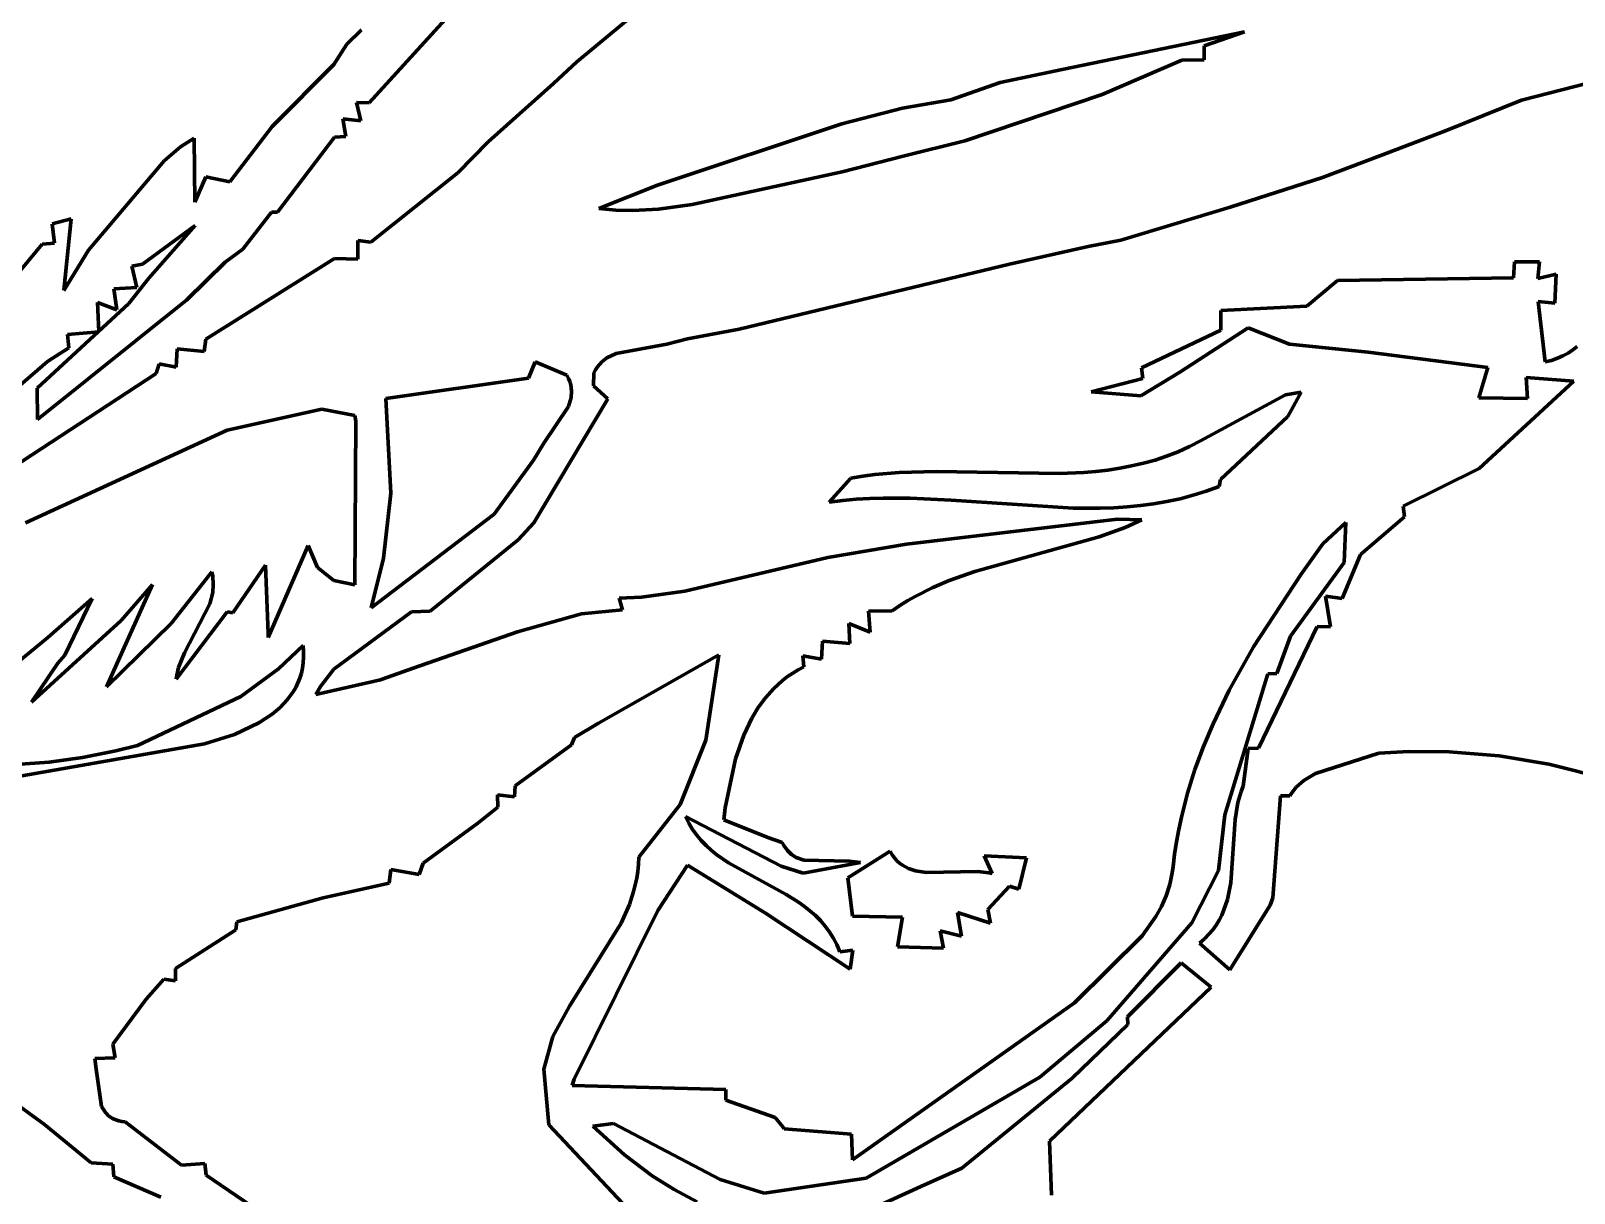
# Model space of a CAD drawing. Header units: millimetres. Extents: x 0 to 7.9, y 0 to 11.
# Drawn here: x 1.793 to 3.188, y 2.426 to 3.477 of the extents above; entities that cross this region are included whole.
import ezdxf

# ---------------------------------------------------------------- set-up
doc = ezdxf.new("R2010")
doc.units = ezdxf.units.MM
doc.layers.add('color#020202ff', color=7, linetype='CONTINUOUS', lineweight=100)
doc.layers.add('color#fefefeff', color=7, linetype='CONTINUOUS', lineweight=100)

msp = doc.modelspace()

# ---------------------------------------------------------------- linework, layer by layer
at = {"layer": 'color#020202ff'}
for p, q in [((2.1938, 3.5156), (2.0988, 3.4115)), ((2.2867, 3.4487), (2.355, 3.5056)), ((2.0786, 3.4645), (2.0921, 3.4774)), ((2.8903, 3.4758), (2.7254, 3.4418)), ((2.8537, 3.4632), (2.8903, 3.4758)), ((2.0671, 3.4463), (2.0786, 3.4645)), ((2.8538, 3.4505), (2.8537, 3.4632)), ((2.0111, 3.39), (2.0671, 3.4463)), ((2.2655, 3.429), (2.2867, 3.4487)), ((2.7615, 3.4191), (2.8336, 3.45)), ((2.8336, 3.45), (2.8538, 3.4505)), ((2.7254, 3.4418), (2.6695, 3.4299)), ((2.2066, 3.3763), (2.2655, 3.429)), ((2.6695, 3.4299), (2.6248, 3.4141)), ((2.6373, 3.3772), (2.7615, 3.4191)), ((3.2006, 3.4294), (3.1407, 3.414)), ((2.0988, 3.4115), (2.0875, 3.4119)), ((2.0875, 3.4119), (2.0915, 3.3953)), ((2.581, 3.4068), (2.5263, 3.3925)), ((2.6248, 3.4141), (2.581, 3.4068)), ((3.1407, 3.414), (3.072, 3.3861)), ((2.0915, 3.3953), (2.075, 3.397)), ((2.075, 3.397), (2.0779, 3.3812)), ((2.5263, 3.3925), (2.3597, 3.3371)), ((1.9283, 3.3716), (1.9407, 3.3795)), ((1.9407, 3.3795), (1.9412, 3.3216)), ((1.973, 3.34), (2.0111, 3.39)), ((2.0676, 3.3805), (2.0161, 3.3127)), ((2.0779, 3.3812), (2.0676, 3.3805)), ((2.1792, 3.3483), (2.2066, 3.3763)), ((2.5818, 3.3632), (2.6373, 3.3772)), ((3.072, 3.3861), (3.0125, 3.3635)), ((1.9135, 3.3592), (1.9283, 3.3716)), ((2.5265, 3.349), (2.5818, 3.3632)), ((3.0125, 3.3635), (2.9608, 3.344)), ((1.8452, 3.2783), (1.9135, 3.3592)), ((2.3908, 3.3196), (2.5265, 3.349)), ((1.9412, 3.3216), (1.9513, 3.3446)), ((1.9513, 3.3446), (1.973, 3.34)), ((2.1004, 3.2854), (2.1792, 3.3483)), ((2.3597, 3.3371), (2.3065, 3.3159)), ((2.9608, 3.344), (2.8772, 3.3172)), ((1.8123, 3.302), (1.8295, 3.3067)), ((1.8295, 3.3067), (1.8229, 3.2419)), ((2.0107, 3.3126), (1.9846, 3.2791)), ((2.0161, 3.3127), (2.0107, 3.3126)), ((2.3065, 3.3159), (2.322, 3.3145)), ((2.322, 3.3145), (2.3374, 3.3142)), ((2.3374, 3.3142), (2.3604, 3.3155)), ((2.3604, 3.3155), (2.3908, 3.3196)), ((2.8772, 3.3172), (2.7785, 3.2874)), ((1.8144, 3.2845), (1.8123, 3.302)), ((1.9416, 3.3005), (1.8941, 3.2655)), ((1.8997, 3.2531), (1.9416, 3.3005)), ((1.7444, 3.2128), (1.8033, 3.2838)), ((1.8033, 3.2838), (1.8144, 3.2845)), ((1.9846, 3.2791), (1.9686, 3.2673)), ((2.0887, 3.2702), (2.0887, 3.2869)), ((2.0887, 3.2869), (2.1004, 3.2854)), ((2.7489, 3.2815), (2.6779, 3.2657)), ((2.7785, 3.2874), (2.7489, 3.2815)), ((1.8229, 3.2419), (1.8452, 3.2783)), ((1.8941, 3.2655), (1.8844, 3.2637)), ((1.9686, 3.2673), (1.934, 3.2333)), ((1.9513, 3.1978), (2.0675, 3.2706)), ((2.0675, 3.2706), (2.0887, 3.2702)), ((2.6779, 3.2657), (2.4335, 3.2068)), ((3.1336, 3.2532), (3.1345, 3.2677)), ((3.1345, 3.2677), (3.157, 3.2677)), ((3.157, 3.2677), (3.1556, 3.2528)), ((1.8815, 3.2299), (1.8997, 3.2531)), ((1.8844, 3.2637), (1.8889, 3.2446)), ((2.9466, 3.2275), (2.9742, 3.2509)), ((2.9742, 3.2509), (3.1336, 3.2532)), ((3.1556, 3.2528), (3.1721, 3.2567)), ((3.1721, 3.2567), (3.1708, 3.2304)), ((1.8889, 3.2446), (1.868, 3.2434)), ((1.868, 3.2434), (1.8708, 3.2244)), ((1.7989, 3.1534), (1.8815, 3.2299)), ((1.934, 3.2333), (1.799, 3.125)), ((1.8708, 3.2244), (1.8532, 3.2308)), ((1.8532, 3.2308), (1.8545, 3.2043)), ((2.8689, 3.2237), (2.9466, 3.2275)), ((2.8689, 3.206), (2.8689, 3.2237)), ((3.1708, 3.2304), (3.1559, 3.232)), ((3.1559, 3.232), (3.1621, 3.1772)), ((1.8545, 3.2043), (1.8261, 3.2021)), ((1.8261, 3.2021), (1.8275, 3.1898)), ((1.9499, 3.1865), (1.9513, 3.1978)), ((2.3867, 3.1982), (2.3681, 3.1932)), ((2.4335, 3.2068), (2.3867, 3.1982)), ((2.7972, 3.1718), (2.8689, 3.206)), ((2.8935, 3.2081), (2.8319, 3.1678)), ((2.9309, 3.1932), (2.8935, 3.2081)), ((1.8275, 3.1898), (1.8082, 3.1777)), ((1.9243, 3.1726), (1.9253, 3.189)), ((1.9253, 3.189), (1.9499, 3.1865)), ((2.3221, 3.1848), (2.3139, 3.1808)), ((2.3681, 3.1932), (2.3221, 3.1848)), ((3.0021, 3.186), (2.9309, 3.1932)), ((3.1101, 3.1723), (3.0021, 3.186)), ((3.1732, 3.1805), (3.1782, 3.1826)), ((3.1782, 3.1826), (3.1828, 3.1852)), ((3.1828, 3.1852), (3.1871, 3.1881)), ((3.1871, 3.1881), (3.1911, 3.1913)), ((1.8082, 3.1777), (1.7169, 3.0988)), ((1.9063, 3.1668), (1.909, 3.1756)), ((1.909, 3.1756), (1.9243, 3.1726)), ((2.2491, 3.1772), (2.2431, 3.1624)), ((2.2775, 3.1653), (2.2491, 3.1772)), ((2.302, 3.1673), (2.3017, 3.1557)), ((2.3035, 3.1702), (2.302, 3.1673)), ((2.3052, 3.1727), (2.3035, 3.1702)), ((2.3092, 3.1772), (2.3052, 3.1727)), ((2.3139, 3.1808), (2.3092, 3.1772)), ((2.8319, 3.1678), (2.7965, 3.1464)), ((2.7984, 3.1622), (2.7972, 3.1718)), ((3.1022, 3.1448), (3.1101, 3.1723)), ((3.1621, 3.1772), (3.1679, 3.1786)), ((3.1679, 3.1786), (3.1732, 3.1805)), ((1.7578, 3.0696), (1.9063, 3.1668)), ((1.799, 3.125), (1.7989, 3.1534)), ((2.2431, 3.1624), (2.1141, 3.1441)), ((2.2791, 3.1623), (2.2775, 3.1653)), ((2.2802, 3.1594), (2.2791, 3.1623)), ((2.2811, 3.1564), (2.2802, 3.1594)), ((2.2818, 3.1507), (2.2811, 3.1564)), ((2.3017, 3.1557), (2.3146, 3.1437)), ((2.7516, 3.1502), (2.7984, 3.1622)), ((3.1023, 3.0807), (3.188, 3.1599)), ((3.188, 3.1599), (3.145, 3.1631)), ((3.145, 3.1631), (3.1462, 3.1442)), ((2.1141, 3.1441), (2.1184, 3.0584)), ((2.3146, 3.1437), (2.2477, 3.0318)), ((2.2792, 3.137), (2.2815, 3.1451)), ((2.2815, 3.1451), (2.2818, 3.1507)), ((2.7965, 3.1464), (2.7516, 3.1502)), ((2.8505, 3.1058), (2.9273, 3.1474)), ((2.9273, 3.1474), (2.9414, 3.1498)), ((2.9414, 3.1498), (2.9295, 3.1278)), ((3.1462, 3.1442), (3.1022, 3.1448)), ((2.0561, 3.1346), (1.9706, 3.1156)), ((2.086, 3.1288), (2.0561, 3.1346)), ((2.0869, 3.1236), (2.086, 3.1288)), ((2.2568, 3.1036), (2.2792, 3.137)), ((2.9295, 3.1278), (2.8685, 3.0708)), ((1.9706, 3.1156), (1.7883, 3.0318)), ((2.0861, 2.9755), (2.0869, 3.1236)), ((2.2476, 3.0883), (2.2568, 3.1036)), ((2.8302, 3.096), (2.8404, 3.1006)), ((2.8404, 3.1006), (2.8505, 3.1058)), ((2.2118, 3.0394), (2.2476, 3.0883)), ((2.7882, 3.0831), (2.7989, 3.0856)), ((2.7989, 3.0856), (2.8094, 3.0885)), ((2.8094, 3.0885), (2.8198, 3.092)), ((2.8198, 3.092), (2.8302, 3.096)), ((2.5149, 3.0503), (2.5343, 3.0722)), ((2.5343, 3.0722), (2.5452, 3.074)), ((2.5452, 3.074), (2.5561, 3.0754)), ((2.5561, 3.0754), (2.5781, 3.0772)), ((2.5781, 3.0772), (2.6115, 3.078)), ((2.6115, 3.078), (2.723, 3.0762)), ((2.723, 3.0762), (2.745, 3.0772)), ((2.745, 3.0772), (2.7559, 3.0781)), ((2.7559, 3.0781), (2.7667, 3.0794)), ((2.7667, 3.0794), (2.7775, 3.081)), ((2.7775, 3.081), (2.7882, 3.0831)), ((2.8685, 3.0708), (2.8673, 3.0647)), ((3.0336, 3.0469), (3.1023, 3.0807)), ((2.1184, 3.0584), (2.112, 2.9996)), ((2.8438, 3.0567), (2.832, 3.0535)), ((2.8556, 3.0604), (2.8438, 3.0567)), ((2.8673, 3.0647), (2.8556, 3.0604)), ((2.527, 3.0518), (2.5149, 3.0503)), ((2.5392, 3.053), (2.527, 3.0518)), ((2.5514, 3.0537), (2.5392, 3.053)), ((2.5636, 3.0541), (2.5514, 3.0537)), ((2.5881, 3.0541), (2.5636, 3.0541)), ((2.625, 3.0523), (2.5881, 3.0541)), ((2.7355, 3.0449), (2.625, 3.0523)), ((2.7598, 3.0449), (2.7355, 3.0449)), ((2.772, 3.0453), (2.7598, 3.0449)), ((2.7841, 3.0461), (2.772, 3.0453)), ((2.7961, 3.0473), (2.7841, 3.0461)), ((2.8081, 3.0489), (2.7961, 3.0473)), ((2.8201, 3.0509), (2.8081, 3.0489)), ((2.832, 3.0535), (2.8201, 3.0509)), ((3.035, 3.037), (3.0336, 3.0469)), ((2.1007, 2.9547), (2.2118, 3.0394)), ((2.2477, 3.0318), (2.2336, 3.0162)), ((2.5847, 3.0123), (2.7753, 3.0349)), ((2.7823, 3.0276), (2.7589, 3.019)), ((2.7753, 3.0349), (2.7975, 3.0344)), ((2.7975, 3.0344), (2.7823, 3.0276)), ((2.9612, 3.0126), (2.982, 3.0319)), ((2.982, 3.0319), (2.9803, 2.9958)), ((2.995, 3.0032), (3.035, 3.037)), ((2.2336, 3.0162), (2.1541, 2.9519)), ((2.7589, 3.019), (2.6466, 2.9877)), ((2.0077, 2.928), (2.0439, 3.0111)), ((2.0439, 3.0111), (2.0521, 2.9914)), ((2.3843, 2.97), (2.5135, 3.0004)), ((2.5135, 3.0004), (2.5847, 3.0123)), ((2.9416, 2.9854), (2.9612, 3.0126)), ((2.9787, 2.9632), (2.995, 3.0032)), ((1.9198, 2.9406), (1.9558, 2.9863)), ((1.9558, 2.9863), (1.9568, 2.9875)), ((1.9568, 2.9875), (1.9575, 2.9836)), ((1.9758, 2.9502), (2.0053, 2.9933)), ((2.0053, 2.9933), (2.0076, 2.9316)), ((2.0521, 2.9914), (2.0669, 2.9795)), ((2.112, 2.9996), (2.1007, 2.9547)), ((2.6466, 2.9877), (2.6232, 2.9795)), ((2.9803, 2.9958), (2.9317, 2.9291)), ((1.9029, 2.9758), (1.8616, 2.8835)), ((1.8746, 2.9434), (1.9029, 2.9758)), ((1.9575, 2.9836), (1.958, 2.9759)), ((1.958, 2.9759), (1.9575, 2.9687)), ((2.0669, 2.9795), (2.0861, 2.9755)), ((2.608, 2.973), (2.5932, 2.9655)), ((2.6232, 2.9795), (2.608, 2.973)), ((2.8984, 2.9196), (2.9416, 2.9854)), ((1.8083, 2.9279), (1.8484, 2.9634)), ((1.8484, 2.9634), (1.8239, 2.9119)), ((1.955, 2.9584), (1.9319, 2.9141)), ((1.9575, 2.9687), (1.955, 2.9584)), ((2.325, 2.9636), (2.345, 2.9644)), ((2.3279, 2.953), (2.325, 2.9636)), ((2.345, 2.9644), (2.3843, 2.97)), ((2.5859, 2.9614), (2.5787, 2.957)), ((2.5932, 2.9655), (2.5859, 2.9614)), ((2.9681, 2.9375), (2.9635, 2.9654)), ((2.9635, 2.9654), (2.9787, 2.9632)), ((1.9244, 2.8903), (1.9704, 2.9511)), ((1.9704, 2.9511), (1.9758, 2.9502)), ((2.1371, 2.9511), (2.067, 2.8995)), ((2.1541, 2.9519), (2.1371, 2.9511)), ((2.2329, 2.933), (2.291, 2.9494)), ((2.291, 2.9494), (2.3279, 2.953)), ((2.5717, 2.9522), (2.5503, 2.9518)), ((2.5503, 2.9518), (2.5519, 2.9329)), ((2.5787, 2.957), (2.5717, 2.9522)), ((1.7936, 2.8696), (1.8746, 2.9434)), ((1.8616, 2.8835), (1.9198, 2.9406)), ((2.0076, 2.9316), (2.0077, 2.928)), ((2.1388, 2.9004), (2.2329, 2.933)), ((2.5519, 2.9329), (2.5326, 2.9406)), ((2.5326, 2.9406), (2.5336, 2.9225)), ((2.9029, 2.8279), (2.9559, 2.9378)), ((2.9559, 2.9378), (2.9681, 2.9375)), ((1.7539, 2.8831), (1.8083, 2.9279)), ((2.0392, 2.9208), (2.0171, 2.8996)), ((2.0397, 2.9154), (2.0392, 2.9208)), ((2.5087, 2.9246), (2.5078, 2.9084)), ((2.5336, 2.9225), (2.5087, 2.9246)), ((2.8765, 2.8803), (2.8984, 2.9196)), ((2.9317, 2.9291), (2.9194, 2.8955)), ((1.8176, 2.9049), (1.7936, 2.8696)), ((1.8239, 2.9119), (1.8176, 2.9049)), ((1.9319, 2.9141), (1.9266, 2.9009)), ((2.0387, 2.9004), (2.0394, 2.9052)), ((2.0394, 2.9052), (2.0397, 2.9102)), ((2.0397, 2.9102), (2.0397, 2.9154)), ((2.4151, 2.9123), (2.3062, 2.8505)), ((2.4034, 2.8351), (2.4151, 2.9123)), ((2.5078, 2.9084), (2.4909, 2.9114)), ((2.4909, 2.9114), (2.4919, 2.9014)), ((1.9249, 2.8939), (1.9244, 2.8903)), ((1.9266, 2.9009), (1.9249, 2.8939)), ((2.0171, 2.8996), (1.9829, 2.8746)), ((2.0345, 2.887), (2.0363, 2.8912)), ((2.0363, 2.8912), (2.0377, 2.8957)), ((2.0377, 2.8957), (2.0387, 2.9004)), ((2.0508, 2.8765), (2.1091, 2.8898)), ((2.067, 2.8995), (2.0549, 2.8836)), ((2.1091, 2.8898), (2.1107, 2.8902)), ((2.1107, 2.8902), (2.1388, 2.9004)), ((2.4727, 2.8892), (2.4645, 2.8817)), ((2.4771, 2.8926), (2.4727, 2.8892)), ((2.4818, 2.8958), (2.4771, 2.8926)), ((2.4867, 2.8987), (2.4818, 2.8958)), ((2.4919, 2.9014), (2.4867, 2.8987)), ((2.9114, 2.895), (2.8725, 2.7677)), ((2.9194, 2.8955), (2.9114, 2.895)), ((1.9829, 2.8746), (1.8896, 2.8304)), ((2.0248, 2.8715), (2.0302, 2.8789)), ((2.0302, 2.8789), (2.0325, 2.8829)), ((2.0325, 2.8829), (2.0345, 2.887)), ((2.0549, 2.8836), (2.0508, 2.8765)), ((2.4645, 2.8817), (2.4572, 2.8735)), ((2.8619, 2.85), (2.8765, 2.8803)), ((2.0112, 2.8587), (2.0184, 2.8648)), ((2.0184, 2.8648), (2.0248, 2.8715)), ((2.4506, 2.8646), (2.4449, 2.855)), ((2.4572, 2.8735), (2.4506, 2.8646)), ((1.9772, 2.8402), (1.9993, 2.8507)), ((1.9993, 2.8507), (2.0112, 2.8587)), ((2.3062, 2.8505), (2.2846, 2.8375)), ((2.4449, 2.855), (2.4375, 2.8398)), ((2.8533, 2.8294), (2.8619, 2.85)), ((1.9501, 2.8318), (1.9772, 2.8402)), ((2.2846, 2.8375), (2.2818, 2.8309)), ((2.3801, 2.7769), (2.4034, 2.8351)), ((2.4375, 2.8398), (2.43, 2.8184)), ((1.7676, 2.8), (1.9501, 2.8318)), ((1.8398, 2.8194), (1.8096, 2.8153)), ((1.8698, 2.8254), (1.8398, 2.8194)), ((1.8896, 2.8304), (1.8698, 2.8254)), ((2.2818, 2.8309), (2.231, 2.7939)), ((2.43, 2.8184), (2.4209, 2.774)), ((2.8455, 2.8085), (2.8533, 2.8294)), ((2.889, 2.7935), (2.8935, 2.8276)), ((2.8935, 2.8276), (2.9029, 2.8279)), ((3.0117, 2.8234), (2.9544, 2.8049)), ((3.0389, 2.8249), (3.0117, 2.8234)), ((3.0753, 2.8246), (3.0389, 2.8249)), ((3.1205, 2.8209), (3.0753, 2.8246)), ((3.1654, 2.8135), (3.1205, 2.8209)), ((1.8096, 2.8153), (1.7792, 2.813)), ((2.8388, 2.7871), (2.8455, 2.8085)), ((2.9544, 2.8049), (2.9438, 2.7987)), ((3.2182, 2.8002), (3.1654, 2.8135)), ((2.231, 2.7939), (2.2303, 2.7839)), ((2.8872, 2.7887), (2.889, 2.7935)), ((2.937, 2.7925), (2.9331, 2.7875)), ((2.9438, 2.7987), (2.937, 2.7925)), ((2.2303, 2.7839), (2.215, 2.7857)), ((2.215, 2.7857), (2.2151, 2.7746)), ((2.3426, 2.7292), (2.3801, 2.7769)), ((2.8333, 2.7654), (2.8388, 2.7871)), ((2.8817, 2.7633), (2.8843, 2.7787)), ((2.8843, 2.7787), (2.8872, 2.7887)), ((2.9229, 2.7847), (2.916, 2.6925)), ((2.9313, 2.7847), (2.9229, 2.7847)), ((2.9331, 2.7875), (2.9313, 2.7847)), ((2.2151, 2.7746), (2.1972, 2.7602)), ((2.4715, 2.7213), (2.385, 2.766)), ((2.385, 2.766), (2.3879, 2.76)), ((2.4209, 2.774), (2.4197, 2.7631)), ((2.4197, 2.7631), (2.4593, 2.747)), ((2.8309, 2.7544), (2.8333, 2.7654)), ((2.8725, 2.7677), (2.8667, 2.7172)), ((2.8778, 2.706), (2.8817, 2.7633)), ((2.1972, 2.7602), (2.1477, 2.7238)), ((2.3879, 2.76), (2.3913, 2.7544)), ((2.3913, 2.7544), (2.395, 2.7492)), ((2.395, 2.7492), (2.3991, 2.7443)), ((2.8289, 2.7433), (2.8309, 2.7544)), ((2.3991, 2.7443), (2.4035, 2.7398)), ((2.4035, 2.7398), (2.4082, 2.7356)), ((2.4082, 2.7356), (2.4132, 2.7316)), ((2.4593, 2.747), (2.4724, 2.7425)), ((2.4724, 2.7425), (2.4738, 2.7398)), ((2.4738, 2.7398), (2.477, 2.7353)), ((2.477, 2.7353), (2.4808, 2.7317)), ((2.5318, 2.7108), (2.5698, 2.7348)), ((2.5698, 2.7348), (2.5717, 2.7315)), ((2.8271, 2.7322), (2.8289, 2.7433)), ((2.1477, 2.7238), (2.1441, 2.7136)), ((2.3417, 2.7165), (2.3424, 2.7228)), ((2.3424, 2.7228), (2.3426, 2.7292)), ((2.3866, 2.7221), (2.3599, 2.6811)), ((2.4572, 2.6787), (2.3866, 2.7221)), ((2.4132, 2.7316), (2.4238, 2.7243)), ((2.4238, 2.7243), (2.476, 2.6956)), ((2.4912, 2.715), (2.4715, 2.7213)), ((2.4808, 2.7317), (2.485, 2.7291)), ((2.485, 2.7291), (2.492, 2.7266)), ((2.5431, 2.7244), (2.4912, 2.715)), ((2.492, 2.7266), (2.5328, 2.7258)), ((2.5328, 2.7258), (2.5431, 2.7244)), ((2.5717, 2.7315), (2.5738, 2.7287)), ((2.5738, 2.7287), (2.576, 2.7261)), ((2.576, 2.7261), (2.5785, 2.7239)), ((2.5785, 2.7239), (2.581, 2.722)), ((2.581, 2.722), (2.5866, 2.7191)), ((2.6622, 2.7145), (2.6549, 2.7305)), ((2.6549, 2.7305), (2.6933, 2.7288)), ((2.6933, 2.7288), (2.6862, 2.7004)), ((2.825, 2.7153), (2.8257, 2.7209)), ((2.8257, 2.7209), (2.8271, 2.7322)), ((2.1185, 2.7181), (2.1169, 2.7057)), ((2.1441, 2.7136), (2.1185, 2.7181)), ((2.338, 2.6983), (2.3408, 2.7103)), ((2.3408, 2.7103), (2.3417, 2.7165)), ((2.5359, 2.6759), (2.5318, 2.7108)), ((2.5866, 2.7191), (2.5927, 2.7171)), ((2.5927, 2.7171), (2.6026, 2.7156)), ((2.6026, 2.7156), (2.6492, 2.7165)), ((2.6492, 2.7165), (2.6591, 2.7152)), ((2.6591, 2.7152), (2.6622, 2.7145)), ((2.8227, 2.7046), (2.825, 2.7153)), ((2.8667, 2.7172), (2.8427, 2.6699)), ((2.1169, 2.7057), (2.0573, 2.6925)), ((2.3342, 2.6866), (2.338, 2.6983)), ((2.476, 2.6956), (2.4871, 2.6886)), ((2.6779, 2.7032), (2.6583, 2.6821)), ((2.6862, 2.7004), (2.6779, 2.7032)), ((2.8151, 2.6848), (2.8194, 2.6945)), ((2.8194, 2.6945), (2.8227, 2.7046)), ((2.8749, 2.6911), (2.8778, 2.706)), ((2.0573, 2.6925), (1.9792, 2.671)), ((2.3599, 2.6811), (2.2843, 2.5287)), ((2.3268, 2.6696), (2.3342, 2.6866)), ((2.4871, 2.6886), (2.4924, 2.6848)), ((2.4924, 2.6848), (2.4974, 2.6809)), ((2.4974, 2.6809), (2.5023, 2.6766)), ((2.6605, 2.6698), (2.6309, 2.6792)), ((2.6309, 2.6792), (2.6343, 2.6578)), ((2.6583, 2.6821), (2.6605, 2.6698)), ((2.81, 2.6756), (2.8151, 2.6848)), ((2.8697, 2.6769), (2.8717, 2.6816)), ((2.8717, 2.6816), (2.8749, 2.6911)), ((2.9135, 2.6859), (2.8769, 2.6274)), ((2.916, 2.6925), (2.9135, 2.6859)), ((1.9792, 2.671), (1.9784, 2.6636)), ((2.28, 2.5945), (2.3268, 2.6696)), ((2.5337, 2.6281), (2.4572, 2.6787)), ((2.5023, 2.6766), (2.5068, 2.6721)), ((2.5068, 2.6721), (2.511, 2.6672)), ((2.511, 2.6672), (2.5149, 2.662)), ((2.581, 2.6751), (2.5359, 2.6759)), ((2.5765, 2.6482), (2.581, 2.6751)), ((2.8427, 2.6699), (2.7658, 2.5814)), ((2.7978, 2.6583), (2.81, 2.6756)), ((2.8615, 2.6637), (2.8646, 2.668)), ((2.8646, 2.668), (2.8674, 2.6724)), ((2.8674, 2.6724), (2.8697, 2.6769)), ((1.9784, 2.6636), (1.9238, 2.6288)), ((2.5149, 2.662), (2.5185, 2.6563)), ((2.5185, 2.6563), (2.5216, 2.6503)), ((2.6343, 2.6578), (2.6151, 2.6628)), ((2.6151, 2.6628), (2.6181, 2.6471)), ((2.7366, 2.5977), (2.7978, 2.6583)), ((2.8495, 2.6517), (2.854, 2.6555)), ((2.8769, 2.6274), (2.8495, 2.6517)), ((2.854, 2.6555), (2.858, 2.6596)), ((2.858, 2.6596), (2.8615, 2.6637)), ((2.5216, 2.6503), (2.5243, 2.6438)), ((2.5243, 2.6438), (2.5362, 2.6452)), ((2.5362, 2.6452), (2.5337, 2.6281)), ((2.6181, 2.6471), (2.5765, 2.6482)), ((1.9238, 2.6288), (1.9238, 2.6175)), ((2.7844, 2.5849), (2.8329, 2.6337)), ((2.8329, 2.6337), (2.8601, 2.6118)), ((1.9134, 2.619), (1.8974, 2.601)), ((1.9238, 2.6175), (1.9134, 2.619)), ((2.8601, 2.6118), (2.7139, 2.4724)), ((1.8974, 2.601), (1.8672, 2.5601)), ((2.536, 2.4557), (2.7366, 2.5977)), ((2.2651, 2.5671), (2.28, 2.5945)), ((2.7658, 2.5814), (2.7053, 2.5305)), ((2.7849, 2.5781), (2.7844, 2.5849)), ((2.7346, 2.5294), (2.7849, 2.5781)), ((1.8672, 2.5601), (1.8692, 2.548)), ((2.2569, 2.5375), (2.2651, 2.5671)), ((1.8055, 2.4877), (1.7166, 2.5519)), ((1.8692, 2.548), (1.851, 2.5472)), ((1.851, 2.5472), (1.8522, 2.5377)), ((1.8522, 2.5377), (1.857, 2.5038)), ((2.2614, 2.4872), (2.2569, 2.5375)), ((2.2843, 2.5287), (2.2824, 2.5228)), ((2.7053, 2.5305), (2.5483, 2.4391)), ((2.6348, 2.448), (2.7346, 2.5294)), ((2.2824, 2.5228), (2.4213, 2.5191)), ((2.4213, 2.5191), (2.4215, 2.5097)), ((1.857, 2.5038), (1.8605, 2.4983)), ((1.8605, 2.4983), (1.8636, 2.4952)), ((2.4215, 2.5097), (2.4661, 2.4939)), ((1.8475, 2.4529), (1.8055, 2.4877)), ((1.8636, 2.4952), (1.8676, 2.4927)), ((1.8676, 2.4927), (1.8725, 2.491)), ((1.8725, 2.491), (1.8753, 2.4904)), ((1.8753, 2.4904), (1.8784, 2.49)), ((1.8784, 2.49), (1.9293, 2.4509)), ((2.3599, 2.3827), (2.2614, 2.4872)), ((2.3198, 2.4884), (2.3012, 2.486)), ((2.3012, 2.486), (2.3299, 2.4602)), ((2.4163, 2.438), (2.3198, 2.4884)), ((2.4661, 2.4939), (2.473, 2.4856)), ((2.473, 2.4856), (2.4741, 2.4836)), ((2.4741, 2.4836), (2.5349, 2.4787)), ((2.5349, 2.4787), (2.536, 2.4557)), ((2.7139, 2.4724), (2.7158, 2.4238)), ((2.3299, 2.4602), (2.3549, 2.4413)), ((1.8673, 2.4517), (1.8475, 2.4529)), ((1.8682, 2.4404), (1.8673, 2.4517)), ((1.9293, 2.4509), (1.9505, 2.4524)), ((1.9505, 2.4524), (1.9516, 2.4417)), ((1.9516, 2.4417), (2.0363, 2.3843)), ((2.5978, 2.4314), (2.6348, 2.448)), ((1.9106, 2.422), (1.8682, 2.4404)), ((2.3549, 2.4413), (2.3747, 2.4287)), ((2.3747, 2.4287), (2.3953, 2.4178)), ((2.4561, 2.4256), (2.4163, 2.438)), ((2.5483, 2.4391), (2.4561, 2.4256)), ((2.5423, 2.4061), (2.5978, 2.4314))]:
    msp.add_line(p, q, dxfattribs=at)
at = {"layer": 'color#fefefeff'}
for p, q in [((2.0988, 3.4115), (2.1938, 3.5156)), ((2.355, 3.5056), (2.2867, 3.4487)), ((2.0921, 3.4774), (2.0786, 3.4645)), ((2.7254, 3.4418), (2.8903, 3.4758)), ((2.8903, 3.4758), (2.8537, 3.4632)), ((2.0786, 3.4645), (2.0671, 3.4463)), ((2.8537, 3.4632), (2.8538, 3.4505)), ((2.0671, 3.4463), (2.0111, 3.39)), ((2.2867, 3.4487), (2.2655, 3.429)), ((2.8336, 3.45), (2.7615, 3.4191)), ((2.8538, 3.4505), (2.8336, 3.45)), ((2.6695, 3.4299), (2.7254, 3.4418)), ((2.2655, 3.429), (2.2066, 3.3763)), ((2.6248, 3.4141), (2.6695, 3.4299)), ((2.7615, 3.4191), (2.6373, 3.3772)), ((3.1407, 3.414), (3.2006, 3.4294)), ((2.0915, 3.3953), (2.0875, 3.4119)), ((2.0875, 3.4119), (2.0988, 3.4115)), ((2.5263, 3.3925), (2.581, 3.4068)), ((2.581, 3.4068), (2.6248, 3.4141)), ((3.072, 3.3861), (3.1407, 3.414)), ((2.0779, 3.3812), (2.075, 3.397)), ((2.075, 3.397), (2.0915, 3.3953)), ((2.3597, 3.3371), (2.5263, 3.3925)), ((1.9407, 3.3795), (1.9283, 3.3716)), ((1.9412, 3.3216), (1.9407, 3.3795)), ((2.0111, 3.39), (1.973, 3.34)), ((2.0161, 3.3127), (2.0676, 3.3805)), ((2.0676, 3.3805), (2.0779, 3.3812)), ((2.2066, 3.3763), (2.1792, 3.3483)), ((2.6373, 3.3772), (2.5818, 3.3632)), ((3.0125, 3.3635), (3.072, 3.3861)), ((1.9283, 3.3716), (1.9135, 3.3592)), ((2.5818, 3.3632), (2.5265, 3.349)), ((2.9608, 3.344), (3.0125, 3.3635)), ((1.9135, 3.3592), (1.8452, 3.2783)), ((2.5265, 3.349), (2.3908, 3.3196)), ((1.9513, 3.3446), (1.9412, 3.3216)), ((1.973, 3.34), (1.9513, 3.3446)), ((2.1792, 3.3483), (2.1004, 3.2854)), ((2.3065, 3.3159), (2.3597, 3.3371)), ((2.8772, 3.3172), (2.9608, 3.344)), ((1.8295, 3.3067), (1.8123, 3.302)), ((1.8229, 3.2419), (1.8295, 3.3067)), ((1.9846, 3.2791), (2.0107, 3.3126)), ((2.0107, 3.3126), (2.0161, 3.3127)), ((2.322, 3.3145), (2.3065, 3.3159)), ((2.3374, 3.3142), (2.322, 3.3145)), ((2.3604, 3.3155), (2.3374, 3.3142)), ((2.3908, 3.3196), (2.3604, 3.3155)), ((2.7785, 3.2874), (2.8772, 3.3172)), ((1.8123, 3.302), (1.8144, 3.2845)), ((1.8941, 3.2655), (1.9416, 3.3005)), ((1.9416, 3.3005), (1.8997, 3.2531)), ((1.8033, 3.2838), (1.7444, 3.2128)), ((1.8144, 3.2845), (1.8033, 3.2838)), ((1.9686, 3.2673), (1.9846, 3.2791)), ((2.1004, 3.2854), (2.0887, 3.2869)), ((2.0887, 3.2869), (2.0887, 3.2702)), ((2.6779, 3.2657), (2.7489, 3.2815)), ((2.7489, 3.2815), (2.7785, 3.2874)), ((1.8452, 3.2783), (1.8229, 3.2419)), ((1.8844, 3.2637), (1.8941, 3.2655)), ((1.934, 3.2333), (1.9686, 3.2673)), ((2.0675, 3.2706), (1.9513, 3.1978)), ((2.0887, 3.2702), (2.0675, 3.2706)), ((2.4335, 3.2068), (2.6779, 3.2657)), ((3.1345, 3.2677), (3.1336, 3.2532)), ((3.157, 3.2677), (3.1345, 3.2677)), ((3.1556, 3.2528), (3.157, 3.2677)), ((1.8997, 3.2531), (1.8815, 3.2299)), ((1.8889, 3.2446), (1.8844, 3.2637)), ((2.9742, 3.2509), (2.9466, 3.2275)), ((3.1336, 3.2532), (2.9742, 3.2509)), ((3.1721, 3.2567), (3.1556, 3.2528)), ((3.1708, 3.2304), (3.1721, 3.2567)), ((1.868, 3.2434), (1.8889, 3.2446)), ((1.8708, 3.2244), (1.868, 3.2434)), ((1.8815, 3.2299), (1.7989, 3.1534)), ((1.799, 3.125), (1.934, 3.2333)), ((1.8545, 3.2043), (1.8532, 3.2308)), ((1.8532, 3.2308), (1.8708, 3.2244)), ((2.9466, 3.2275), (2.8689, 3.2237)), ((2.8689, 3.2237), (2.8689, 3.206)), ((3.1621, 3.1772), (3.1559, 3.232)), ((3.1559, 3.232), (3.1708, 3.2304)), ((1.8261, 3.2021), (1.8545, 3.2043)), ((1.8275, 3.1898), (1.8261, 3.2021)), ((1.9513, 3.1978), (1.9499, 3.1865)), ((2.3681, 3.1932), (2.3867, 3.1982)), ((2.3867, 3.1982), (2.4335, 3.2068)), ((2.8689, 3.206), (2.7972, 3.1718)), ((2.8319, 3.1678), (2.8935, 3.2081)), ((2.8935, 3.2081), (2.9309, 3.1932)), ((1.8082, 3.1777), (1.8275, 3.1898)), ((1.9253, 3.189), (1.9243, 3.1726)), ((1.9499, 3.1865), (1.9253, 3.189)), ((2.3139, 3.1808), (2.3221, 3.1848)), ((2.3221, 3.1848), (2.3681, 3.1932)), ((2.9309, 3.1932), (3.0021, 3.186)), ((3.0021, 3.186), (3.1101, 3.1723)), ((3.1782, 3.1826), (3.1732, 3.1805)), ((3.1828, 3.1852), (3.1782, 3.1826)), ((3.1871, 3.1881), (3.1828, 3.1852)), ((3.1911, 3.1913), (3.1871, 3.1881)), ((1.7169, 3.0988), (1.8082, 3.1777)), ((1.909, 3.1756), (1.9063, 3.1668)), ((1.9243, 3.1726), (1.909, 3.1756)), ((2.2431, 3.1624), (2.2491, 3.1772)), ((2.2491, 3.1772), (2.2775, 3.1653)), ((2.3017, 3.1557), (2.302, 3.1673)), ((2.302, 3.1673), (2.3035, 3.1702)), ((2.3035, 3.1702), (2.3052, 3.1727)), ((2.3052, 3.1727), (2.3092, 3.1772)), ((2.3092, 3.1772), (2.3139, 3.1808)), ((2.7965, 3.1464), (2.8319, 3.1678)), ((2.7972, 3.1718), (2.7984, 3.1622)), ((3.1101, 3.1723), (3.1022, 3.1448)), ((3.1679, 3.1786), (3.1621, 3.1772)), ((3.1732, 3.1805), (3.1679, 3.1786)), ((1.9063, 3.1668), (1.7578, 3.0696)), ((1.7989, 3.1534), (1.799, 3.125)), ((2.1141, 3.1441), (2.2431, 3.1624)), ((2.2775, 3.1653), (2.2791, 3.1623)), ((2.2791, 3.1623), (2.2802, 3.1594)), ((2.2802, 3.1594), (2.2811, 3.1564)), ((2.2811, 3.1564), (2.2818, 3.1507)), ((2.3146, 3.1437), (2.3017, 3.1557)), ((2.7984, 3.1622), (2.7516, 3.1502)), ((3.188, 3.1599), (3.1023, 3.0807)), ((3.1462, 3.1442), (3.145, 3.1631)), ((3.145, 3.1631), (3.188, 3.1599)), ((2.1184, 3.0584), (2.1141, 3.1441)), ((2.2477, 3.0318), (2.3146, 3.1437)), ((2.2815, 3.1451), (2.2792, 3.137)), ((2.2818, 3.1507), (2.2815, 3.1451)), ((2.7516, 3.1502), (2.7965, 3.1464)), ((2.9273, 3.1474), (2.8505, 3.1058)), ((2.9414, 3.1498), (2.9273, 3.1474)), ((2.9295, 3.1278), (2.9414, 3.1498)), ((3.1022, 3.1448), (3.1462, 3.1442)), ((1.9706, 3.1156), (2.0561, 3.1346)), ((2.0561, 3.1346), (2.086, 3.1288)), ((2.086, 3.1288), (2.0869, 3.1236)), ((2.2792, 3.137), (2.2568, 3.1036)), ((2.8685, 3.0708), (2.9295, 3.1278)), ((1.7883, 3.0318), (1.9706, 3.1156)), ((2.0869, 3.1236), (2.0861, 2.9755)), ((2.2568, 3.1036), (2.2476, 3.0883)), ((2.8404, 3.1006), (2.8302, 3.096)), ((2.8505, 3.1058), (2.8404, 3.1006)), ((2.2476, 3.0883), (2.2118, 3.0394)), ((2.7989, 3.0856), (2.7882, 3.0831)), ((2.8094, 3.0885), (2.7989, 3.0856)), ((2.8198, 3.092), (2.8094, 3.0885)), ((2.8302, 3.096), (2.8198, 3.092)), ((2.5343, 3.0722), (2.5149, 3.0503)), ((2.5452, 3.074), (2.5343, 3.0722)), ((2.5561, 3.0754), (2.5452, 3.074)), ((2.5781, 3.0772), (2.5561, 3.0754)), ((2.6115, 3.078), (2.5781, 3.0772)), ((2.723, 3.0762), (2.6115, 3.078)), ((2.745, 3.0772), (2.723, 3.0762)), ((2.7559, 3.0781), (2.745, 3.0772)), ((2.7667, 3.0794), (2.7559, 3.0781)), ((2.7775, 3.081), (2.7667, 3.0794)), ((2.7882, 3.0831), (2.7775, 3.081)), ((2.8673, 3.0647), (2.8685, 3.0708)), ((3.1023, 3.0807), (3.0336, 3.0469)), ((2.112, 2.9996), (2.1184, 3.0584)), ((2.832, 3.0535), (2.8438, 3.0567)), ((2.8438, 3.0567), (2.8556, 3.0604)), ((2.8556, 3.0604), (2.8673, 3.0647)), ((2.5149, 3.0503), (2.527, 3.0518)), ((2.527, 3.0518), (2.5392, 3.053)), ((2.5392, 3.053), (2.5514, 3.0537)), ((2.5514, 3.0537), (2.5636, 3.0541)), ((2.5636, 3.0541), (2.5881, 3.0541)), ((2.5881, 3.0541), (2.625, 3.0523)), ((2.625, 3.0523), (2.7355, 3.0449)), ((2.7355, 3.0449), (2.7598, 3.0449)), ((2.7598, 3.0449), (2.772, 3.0453)), ((2.772, 3.0453), (2.7841, 3.0461)), ((2.7841, 3.0461), (2.7961, 3.0473)), ((2.7961, 3.0473), (2.8081, 3.0489)), ((2.8081, 3.0489), (2.8201, 3.0509)), ((2.8201, 3.0509), (2.832, 3.0535)), ((3.0336, 3.0469), (3.035, 3.037)), ((2.2118, 3.0394), (2.1007, 2.9547)), ((2.2336, 3.0162), (2.2477, 3.0318)), ((2.7753, 3.0349), (2.5847, 3.0123)), ((2.7589, 3.019), (2.7823, 3.0276)), ((2.7975, 3.0344), (2.7753, 3.0349)), ((2.7823, 3.0276), (2.7975, 3.0344)), ((2.982, 3.0319), (2.9612, 3.0126)), ((2.9803, 2.9958), (2.982, 3.0319)), ((3.035, 3.037), (2.995, 3.0032)), ((2.1541, 2.9519), (2.2336, 3.0162)), ((2.6466, 2.9877), (2.7589, 3.019)), ((2.0439, 3.0111), (2.0077, 2.928)), ((2.0521, 2.9914), (2.0439, 3.0111)), ((2.5135, 3.0004), (2.3843, 2.97)), ((2.5847, 3.0123), (2.5135, 3.0004)), ((2.9612, 3.0126), (2.9416, 2.9854)), ((2.995, 3.0032), (2.9787, 2.9632)), ((1.9558, 2.9863), (1.9198, 2.9406)), ((1.9568, 2.9875), (1.9558, 2.9863)), ((1.9575, 2.9836), (1.9568, 2.9875)), ((2.0053, 2.9933), (1.9758, 2.9502)), ((2.0076, 2.9316), (2.0053, 2.9933)), ((2.0669, 2.9795), (2.0521, 2.9914)), ((2.1007, 2.9547), (2.112, 2.9996)), ((2.6232, 2.9795), (2.6466, 2.9877)), ((2.9317, 2.9291), (2.9803, 2.9958)), ((1.8616, 2.8835), (1.9029, 2.9758)), ((1.9029, 2.9758), (1.8746, 2.9434)), ((1.958, 2.9759), (1.9575, 2.9836)), ((1.9575, 2.9687), (1.958, 2.9759)), ((2.0861, 2.9755), (2.0669, 2.9795)), ((2.5932, 2.9655), (2.608, 2.973)), ((2.608, 2.973), (2.6232, 2.9795)), ((2.9416, 2.9854), (2.8984, 2.9196)), ((1.8484, 2.9634), (1.8083, 2.9279)), ((1.8239, 2.9119), (1.8484, 2.9634)), ((1.9319, 2.9141), (1.955, 2.9584)), ((1.955, 2.9584), (1.9575, 2.9687)), ((2.345, 2.9644), (2.325, 2.9636)), ((2.325, 2.9636), (2.3279, 2.953)), ((2.3843, 2.97), (2.345, 2.9644)), ((2.5787, 2.957), (2.5859, 2.9614)), ((2.5859, 2.9614), (2.5932, 2.9655)), ((2.9787, 2.9632), (2.9635, 2.9654)), ((2.9635, 2.9654), (2.9681, 2.9375)), ((1.9704, 2.9511), (1.9244, 2.8903)), ((1.9758, 2.9502), (1.9704, 2.9511)), ((2.067, 2.8995), (2.1371, 2.9511)), ((2.1371, 2.9511), (2.1541, 2.9519)), ((2.291, 2.9494), (2.2329, 2.933)), ((2.3279, 2.953), (2.291, 2.9494)), ((2.5503, 2.9518), (2.5717, 2.9522)), ((2.5519, 2.9329), (2.5503, 2.9518)), ((2.5717, 2.9522), (2.5787, 2.957)), ((1.8746, 2.9434), (1.7936, 2.8696)), ((1.9198, 2.9406), (1.8616, 2.8835)), ((2.0077, 2.928), (2.0076, 2.9316)), ((2.2329, 2.933), (2.1388, 2.9004)), ((2.5336, 2.9225), (2.5326, 2.9406)), ((2.5326, 2.9406), (2.5519, 2.9329)), ((2.9559, 2.9378), (2.9029, 2.8279)), ((2.9681, 2.9375), (2.9559, 2.9378)), ((1.8083, 2.9279), (1.7539, 2.8831)), ((2.0171, 2.8996), (2.0392, 2.9208)), ((2.0392, 2.9208), (2.0397, 2.9154)), ((2.5078, 2.9084), (2.5087, 2.9246)), ((2.5087, 2.9246), (2.5336, 2.9225)), ((2.8984, 2.9196), (2.8765, 2.8803)), ((2.9194, 2.8955), (2.9317, 2.9291)), ((1.7936, 2.8696), (1.8176, 2.9049)), ((1.8176, 2.9049), (1.8239, 2.9119)), ((1.9266, 2.9009), (1.9319, 2.9141)), ((2.0394, 2.9052), (2.0387, 2.9004)), ((2.0397, 2.9102), (2.0394, 2.9052)), ((2.0397, 2.9154), (2.0397, 2.9102)), ((2.3062, 2.8505), (2.4151, 2.9123)), ((2.4151, 2.9123), (2.4034, 2.8351)), ((2.4919, 2.9014), (2.4909, 2.9114)), ((2.4909, 2.9114), (2.5078, 2.9084)), ((1.9244, 2.8903), (1.9249, 2.8939)), ((1.9249, 2.8939), (1.9266, 2.9009)), ((1.9829, 2.8746), (2.0171, 2.8996)), ((2.0363, 2.8912), (2.0345, 2.887)), ((2.0377, 2.8957), (2.0363, 2.8912)), ((2.0387, 2.9004), (2.0377, 2.8957)), ((2.1091, 2.8898), (2.0508, 2.8765)), ((2.0549, 2.8836), (2.067, 2.8995)), ((2.1107, 2.8902), (2.1091, 2.8898)), ((2.1388, 2.9004), (2.1107, 2.8902)), ((2.4645, 2.8817), (2.4727, 2.8892)), ((2.4727, 2.8892), (2.4771, 2.8926)), ((2.4771, 2.8926), (2.4818, 2.8958)), ((2.4818, 2.8958), (2.4867, 2.8987)), ((2.4867, 2.8987), (2.4919, 2.9014)), ((2.8725, 2.7677), (2.9114, 2.895)), ((2.9114, 2.895), (2.9194, 2.8955)), ((1.8896, 2.8304), (1.9829, 2.8746)), ((2.0302, 2.8789), (2.0248, 2.8715)), ((2.0325, 2.8829), (2.0302, 2.8789)), ((2.0345, 2.887), (2.0325, 2.8829)), ((2.0508, 2.8765), (2.0549, 2.8836)), ((2.4572, 2.8735), (2.4645, 2.8817)), ((2.8765, 2.8803), (2.8619, 2.85)), ((2.0184, 2.8648), (2.0112, 2.8587)), ((2.0248, 2.8715), (2.0184, 2.8648)), ((2.4449, 2.855), (2.4506, 2.8646)), ((2.4506, 2.8646), (2.4572, 2.8735)), ((1.9993, 2.8507), (1.9772, 2.8402)), ((2.0112, 2.8587), (1.9993, 2.8507)), ((2.2846, 2.8375), (2.3062, 2.8505)), ((2.4375, 2.8398), (2.4449, 2.855)), ((2.8619, 2.85), (2.8533, 2.8294)), ((1.9772, 2.8402), (1.9501, 2.8318)), ((2.2818, 2.8309), (2.2846, 2.8375)), ((2.4034, 2.8351), (2.3801, 2.7769)), ((2.43, 2.8184), (2.4375, 2.8398)), ((1.9501, 2.8318), (1.7676, 2.8)), ((1.8096, 2.8153), (1.8398, 2.8194)), ((1.8398, 2.8194), (1.8698, 2.8254)), ((1.8698, 2.8254), (1.8896, 2.8304)), ((2.231, 2.7939), (2.2818, 2.8309)), ((2.4209, 2.774), (2.43, 2.8184)), ((2.8533, 2.8294), (2.8455, 2.8085)), ((2.8935, 2.8276), (2.889, 2.7935)), ((2.9029, 2.8279), (2.8935, 2.8276)), ((2.9544, 2.8049), (3.0117, 2.8234)), ((3.0117, 2.8234), (3.0389, 2.8249)), ((3.0389, 2.8249), (3.0753, 2.8246)), ((3.0753, 2.8246), (3.1205, 2.8209)), ((3.1205, 2.8209), (3.1654, 2.8135)), ((1.7792, 2.813), (1.8096, 2.8153)), ((2.8455, 2.8085), (2.8388, 2.7871)), ((2.9438, 2.7987), (2.9544, 2.8049)), ((3.1654, 2.8135), (3.2182, 2.8002)), ((2.2303, 2.7839), (2.231, 2.7939)), ((2.889, 2.7935), (2.8872, 2.7887)), ((2.9331, 2.7875), (2.937, 2.7925)), ((2.937, 2.7925), (2.9438, 2.7987)), ((2.2151, 2.7746), (2.215, 2.7857)), ((2.215, 2.7857), (2.2303, 2.7839)), ((2.3801, 2.7769), (2.3426, 2.7292)), ((2.8388, 2.7871), (2.8333, 2.7654)), ((2.8843, 2.7787), (2.8817, 2.7633)), ((2.8872, 2.7887), (2.8843, 2.7787)), ((2.916, 2.6925), (2.9229, 2.7847)), ((2.9229, 2.7847), (2.9313, 2.7847)), ((2.9313, 2.7847), (2.9331, 2.7875)), ((2.1972, 2.7602), (2.2151, 2.7746)), ((2.3879, 2.76), (2.385, 2.766)), ((2.385, 2.766), (2.4715, 2.7213)), ((2.4197, 2.7631), (2.4209, 2.774)), ((2.4593, 2.747), (2.4197, 2.7631)), ((2.8333, 2.7654), (2.8309, 2.7544)), ((2.8667, 2.7172), (2.8725, 2.7677)), ((2.8817, 2.7633), (2.8778, 2.706)), ((2.1477, 2.7238), (2.1972, 2.7602)), ((2.3913, 2.7544), (2.3879, 2.76)), ((2.395, 2.7492), (2.3913, 2.7544)), ((2.3991, 2.7443), (2.395, 2.7492)), ((2.8309, 2.7544), (2.8289, 2.7433)), ((2.4035, 2.7398), (2.3991, 2.7443)), ((2.4082, 2.7356), (2.4035, 2.7398)), ((2.4132, 2.7316), (2.4082, 2.7356)), ((2.4724, 2.7425), (2.4593, 2.747)), ((2.4738, 2.7398), (2.4724, 2.7425)), ((2.477, 2.7353), (2.4738, 2.7398)), ((2.4808, 2.7317), (2.477, 2.7353)), ((2.5698, 2.7348), (2.5318, 2.7108)), ((2.5717, 2.7315), (2.5698, 2.7348)), ((2.8289, 2.7433), (2.8271, 2.7322)), ((2.1441, 2.7136), (2.1477, 2.7238)), ((2.3424, 2.7228), (2.3417, 2.7165)), ((2.3426, 2.7292), (2.3424, 2.7228)), ((2.3599, 2.6811), (2.3866, 2.7221)), ((2.3866, 2.7221), (2.4572, 2.6787)), ((2.4238, 2.7243), (2.4132, 2.7316)), ((2.476, 2.6956), (2.4238, 2.7243)), ((2.4715, 2.7213), (2.4912, 2.715)), ((2.485, 2.7291), (2.4808, 2.7317)), ((2.492, 2.7266), (2.485, 2.7291)), ((2.4912, 2.715), (2.5431, 2.7244)), ((2.5328, 2.7258), (2.492, 2.7266)), ((2.5431, 2.7244), (2.5328, 2.7258)), ((2.5738, 2.7287), (2.5717, 2.7315)), ((2.576, 2.7261), (2.5738, 2.7287)), ((2.5785, 2.7239), (2.576, 2.7261)), ((2.581, 2.722), (2.5785, 2.7239)), ((2.5866, 2.7191), (2.581, 2.722)), ((2.6933, 2.7288), (2.6549, 2.7305)), ((2.6549, 2.7305), (2.6622, 2.7145)), ((2.6862, 2.7004), (2.6933, 2.7288)), ((2.8257, 2.7209), (2.825, 2.7153)), ((2.8271, 2.7322), (2.8257, 2.7209)), ((2.1169, 2.7057), (2.1185, 2.7181)), ((2.1185, 2.7181), (2.1441, 2.7136)), ((2.3408, 2.7103), (2.338, 2.6983)), ((2.3417, 2.7165), (2.3408, 2.7103)), ((2.5318, 2.7108), (2.5359, 2.6759)), ((2.5927, 2.7171), (2.5866, 2.7191)), ((2.6026, 2.7156), (2.5927, 2.7171)), ((2.6492, 2.7165), (2.6026, 2.7156)), ((2.6591, 2.7152), (2.6492, 2.7165)), ((2.6622, 2.7145), (2.6591, 2.7152)), ((2.825, 2.7153), (2.8227, 2.7046)), ((2.8427, 2.6699), (2.8667, 2.7172)), ((2.0573, 2.6925), (2.1169, 2.7057)), ((2.338, 2.6983), (2.3342, 2.6866)), ((2.4871, 2.6886), (2.476, 2.6956)), ((2.6583, 2.6821), (2.6779, 2.7032)), ((2.6779, 2.7032), (2.6862, 2.7004)), ((2.8194, 2.6945), (2.8151, 2.6848)), ((2.8227, 2.7046), (2.8194, 2.6945)), ((2.8778, 2.706), (2.8749, 2.6911)), ((1.9792, 2.671), (2.0573, 2.6925)), ((2.2843, 2.5287), (2.3599, 2.6811)), ((2.3342, 2.6866), (2.3268, 2.6696)), ((2.4924, 2.6848), (2.4871, 2.6886)), ((2.4974, 2.6809), (2.4924, 2.6848)), ((2.5023, 2.6766), (2.4974, 2.6809)), ((2.6343, 2.6578), (2.6309, 2.6792)), ((2.6309, 2.6792), (2.6605, 2.6698)), ((2.6605, 2.6698), (2.6583, 2.6821)), ((2.8151, 2.6848), (2.81, 2.6756)), ((2.8717, 2.6816), (2.8697, 2.6769)), ((2.8749, 2.6911), (2.8717, 2.6816)), ((2.8769, 2.6274), (2.9135, 2.6859)), ((2.9135, 2.6859), (2.916, 2.6925)), ((1.9784, 2.6636), (1.9792, 2.671)), ((2.3268, 2.6696), (2.28, 2.5945)), ((2.4572, 2.6787), (2.5337, 2.6281)), ((2.5068, 2.6721), (2.5023, 2.6766)), ((2.511, 2.6672), (2.5068, 2.6721)), ((2.5149, 2.662), (2.511, 2.6672)), ((2.5359, 2.6759), (2.581, 2.6751)), ((2.581, 2.6751), (2.5765, 2.6482)), ((2.7658, 2.5814), (2.8427, 2.6699)), ((2.81, 2.6756), (2.7978, 2.6583)), ((2.8646, 2.668), (2.8615, 2.6637)), ((2.8674, 2.6724), (2.8646, 2.668)), ((2.8697, 2.6769), (2.8674, 2.6724)), ((1.9238, 2.6288), (1.9784, 2.6636)), ((2.5185, 2.6563), (2.5149, 2.662)), ((2.5216, 2.6503), (2.5185, 2.6563)), ((2.6181, 2.6471), (2.6151, 2.6628)), ((2.6151, 2.6628), (2.6343, 2.6578)), ((2.7978, 2.6583), (2.7366, 2.5977)), ((2.854, 2.6555), (2.8495, 2.6517)), ((2.8495, 2.6517), (2.8769, 2.6274)), ((2.858, 2.6596), (2.854, 2.6555)), ((2.8615, 2.6637), (2.858, 2.6596)), ((2.5243, 2.6438), (2.5216, 2.6503)), ((2.5362, 2.6452), (2.5243, 2.6438)), ((2.5337, 2.6281), (2.5362, 2.6452)), ((2.5765, 2.6482), (2.6181, 2.6471)), ((1.9238, 2.6175), (1.9238, 2.6288)), ((2.8329, 2.6337), (2.7844, 2.5849)), ((2.8601, 2.6118), (2.8329, 2.6337)), ((1.8974, 2.601), (1.9134, 2.619)), ((1.9134, 2.619), (1.9238, 2.6175)), ((2.7139, 2.4724), (2.8601, 2.6118)), ((1.8672, 2.5601), (1.8974, 2.601)), ((2.7366, 2.5977), (2.536, 2.4557)), ((2.28, 2.5945), (2.2651, 2.5671)), ((2.7053, 2.5305), (2.7658, 2.5814)), ((2.7844, 2.5849), (2.7849, 2.5781)), ((2.7849, 2.5781), (2.7346, 2.5294)), ((1.8692, 2.548), (1.8672, 2.5601)), ((2.2651, 2.5671), (2.2569, 2.5375)), ((1.7166, 2.5519), (1.8055, 2.4877)), ((1.851, 2.5472), (1.8692, 2.548)), ((1.8522, 2.5377), (1.851, 2.5472)), ((1.857, 2.5038), (1.8522, 2.5377)), ((2.2569, 2.5375), (2.2614, 2.4872)), ((2.2824, 2.5228), (2.2843, 2.5287)), ((2.5483, 2.4391), (2.7053, 2.5305)), ((2.7346, 2.5294), (2.6348, 2.448)), ((2.4213, 2.5191), (2.2824, 2.5228)), ((2.4215, 2.5097), (2.4213, 2.5191)), ((1.8605, 2.4983), (1.857, 2.5038)), ((1.8636, 2.4952), (1.8605, 2.4983)), ((2.4661, 2.4939), (2.4215, 2.5097)), ((1.8055, 2.4877), (1.8475, 2.4529)), ((1.8676, 2.4927), (1.8636, 2.4952)), ((1.8725, 2.491), (1.8676, 2.4927)), ((1.8753, 2.4904), (1.8725, 2.491)), ((1.8784, 2.49), (1.8753, 2.4904)), ((1.9293, 2.4509), (1.8784, 2.49)), ((2.2614, 2.4872), (2.3599, 2.3827)), ((2.3012, 2.486), (2.3198, 2.4884)), ((2.3299, 2.4602), (2.3012, 2.486)), ((2.3198, 2.4884), (2.4163, 2.438)), ((2.473, 2.4856), (2.4661, 2.4939)), ((2.4741, 2.4836), (2.473, 2.4856)), ((2.5349, 2.4787), (2.4741, 2.4836)), ((2.536, 2.4557), (2.5349, 2.4787)), ((2.7158, 2.4238), (2.7139, 2.4724)), ((2.3549, 2.4413), (2.3299, 2.4602)), ((1.8475, 2.4529), (1.8673, 2.4517)), ((1.8673, 2.4517), (1.8682, 2.4404)), ((1.9505, 2.4524), (1.9293, 2.4509)), ((1.9516, 2.4417), (1.9505, 2.4524)), ((2.0363, 2.3843), (1.9516, 2.4417)), ((2.6348, 2.448), (2.5978, 2.4314)), ((1.8682, 2.4404), (1.9106, 2.422)), ((2.3747, 2.4287), (2.3549, 2.4413)), ((2.3953, 2.4178), (2.3747, 2.4287)), ((2.4163, 2.438), (2.4561, 2.4256)), ((2.4561, 2.4256), (2.5483, 2.4391)), ((2.5978, 2.4314), (2.5423, 2.4061))]:
    msp.add_line(p, q, dxfattribs=at)

doc.saveas('drawing.dxf')
